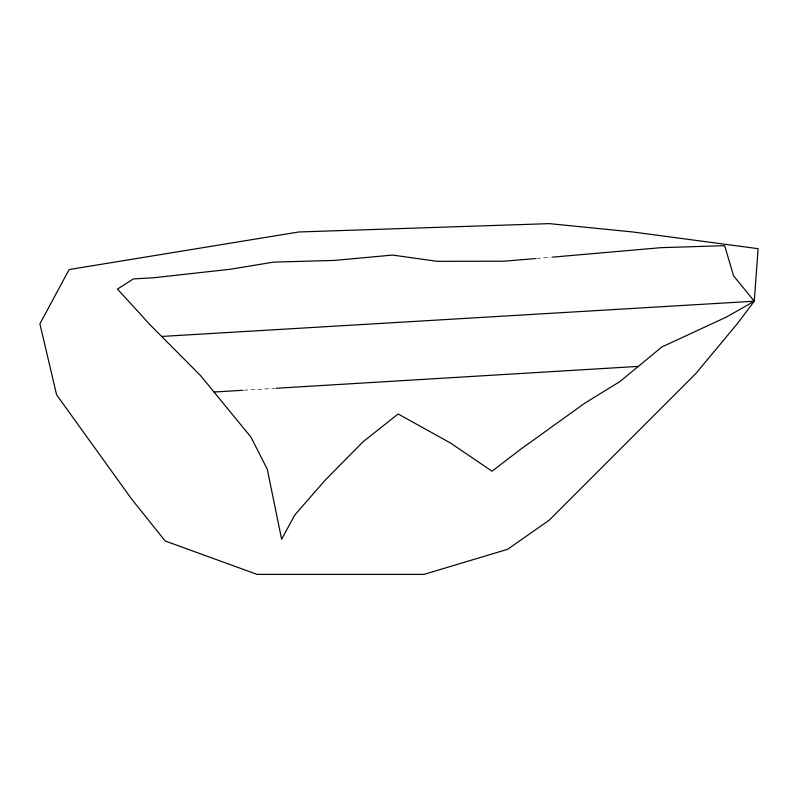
<?xml version="1.0" encoding="UTF-8"?>
<svg xmlns="http://www.w3.org/2000/svg" width="798" height="798" viewBox="0 0 798 798"><rect width="100%" height="100%" fill="white"/><g stroke="black" fill="none" stroke-linecap="round" stroke-linejoin="round"><path stroke-width="0.6" stroke-dasharray="3.99 2.99" d="M536.645 258.472L551.238 257.255M243.879 390.222L274.991 388.347"/><path stroke-width="1.2" d="M535.428 258.572L503.807 261.205L437.204 261.335L392.616 255.071L334.532 260.417L273.485 262.123L230.851 269.185L153.515 277.784L133.396 278.911L117.486 289.056L150.343 325.095L200.498 375.529L250.931 437.085L267.3 469.274L281.624 539.258L294.821 514.959L325.005 480.336L363.05 441.763L398.162 413.992L450.361 442.93L492.037 471.199L520.466 449.404L584.685 403.259L620.056 381.464L661.811 347.01L726.529 316.996L754.26 301.205L758.1 248.677L632.834 231.979L549.323 223.63L298.781 231.979L69.127 269.554L39.9 323.838L56.598 394.82L131.76 499.219L165.166 540.974L257.026 574.37L424.057 574.37L507.568 549.323L549.323 520.096L695.467 373.943L737.222 323.838L754.26 301.205L733.591 275.859L724.654 245.674L660.854 247.679L552.455 257.156M161.665 336.447L754.26 301.205M214.024 392.027L242.642 390.302M276.238 388.267L638.3 366.392"/></g></svg>
